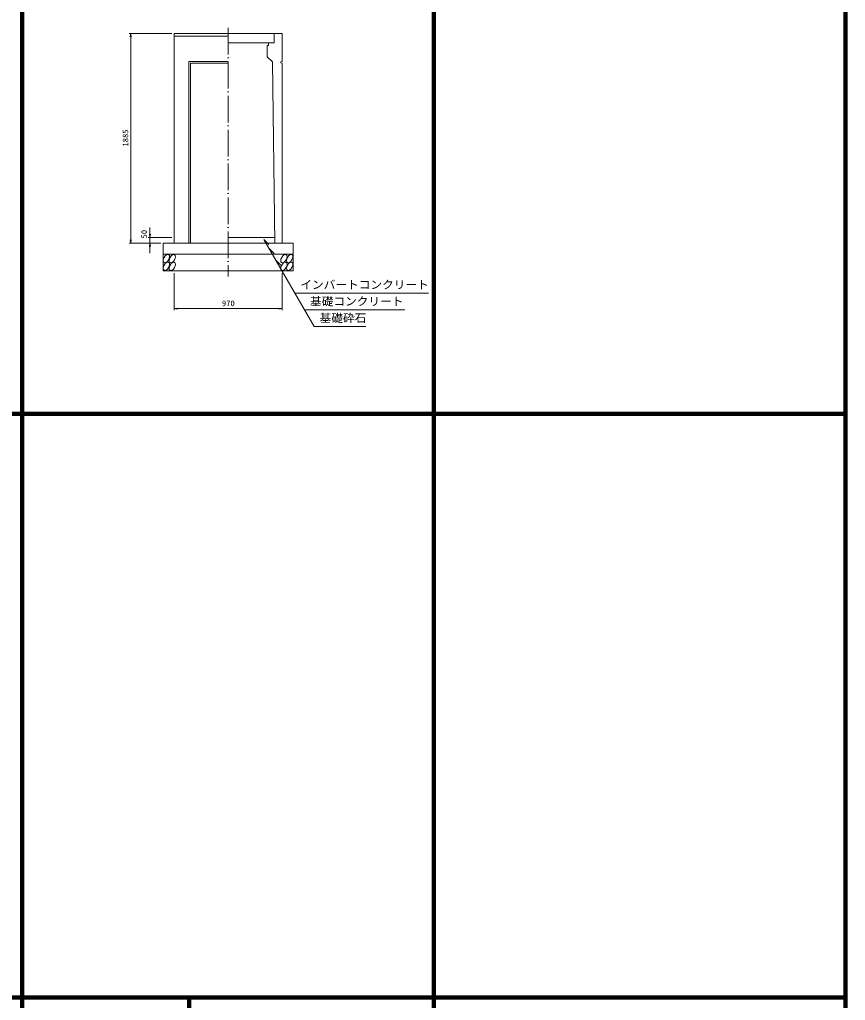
# Model space of a CAD drawing. Units: millimetres, scale not verified. Extents: x -8410 to 41710, y -74801 to 5940.
# Drawn here: x 26886 to 34310, y -58467 to -49645 of the extents above; entities that cross this region are included whole.
import ezdxf
from ezdxf.enums import TextEntityAlignment as Align

# ---------------------------------------------------------------- set-up
doc = ezdxf.new("R2010")
doc.units = ezdxf.units.MM
doc.header["$LTSCALE"] = 20
doc.linetypes.add('LONG_DASHED_DOTTED', pattern=[15.25, 12, -1.5, 0.25, -1.5])
for name, color, linetype, lineweight in [('0-0_グループ[0](0)-D-BMK(0)', 2, 'LONG_DASHED_DOTTED', 13), ('0-1_グループ[0](0)-D-STR(1)', 1, 'Continuous', 13), ('0-2_グループ[0](0)-D-STR-DIM(2)', 7, 'Continuous', 13), ('0-3_グループ[0](0)-D-STR-HTXT(3)', 7, 'Continuous', 13), ('0-5_グループ[0](0)-D-TTL(5)', 2, 'Continuous', 140)]:
    doc.layers.add(name, color=color, linetype=linetype, lineweight=lineweight)
doc.layers.add('0-4_グループ[0](0)-D-STR-TXT(4)', color=7, linetype='Continuous')
doc.styles.add('ＭＳ ゴシック', font='')
doc.styles.get('ＭＳ ゴシック').set_extended_font_data('MS Gothic')

msp = doc.modelspace()

# ---------------------------------------------------------------- linework, layer by layer
at = {"layer": '0-0_グループ[0](0)-D-BMK(0)'}
msp.add_line((28760, -49720), (28760, -51955), dxfattribs=at)
at = {"layer": '0-1_グループ[0](0)-D-STR(1)'}
for p, q in [((29245, -49770), (28275, -49770)), ((28275, -49770), (28275, -51655)), ((28760, -49793.3), (28275, -49793.3)), ((29175, -49770), (29175, -49855)), ((29245, -49770), (29245, -50021.5)), ((29175, -49855), (28760, -49855)), ((29110, -49877), (29110, -49980)), ((28406.5, -50021.5), (28406.5, -51655)), ((28406.5, -50021.5), (28760, -50021.5)), ((29235, -50025), (29245, -50021.5)), ((28421.5, -50036.5), (28421.5, -51655)), ((28421.5, -50036.5), (28760, -50036.5)), ((29245, -50036.5), (29245, -51655)), ((29179.39, -51605), (28760, -51605)), ((29345, -51655), (28175, -51655)), ((28175, -51655), (28175, -51905)), ((29345, -51655), (29345, -51905)), ((29345, -51755), (28175, -51755)), ((29345, -51905), (28175, -51905))]:
    msp.add_line(p, q, dxfattribs=at)
for points in [[(29122, -49855), (29122, -49877), (29110, -49877)], [(29110, -49980), (29160, -50025), (29180, -51655)], [(29245, -50036.5), (29235, -50033), (29235, -50025)]]:
    msp.add_lwpolyline(points, dxfattribs=at)
for centre in [(28205.65, -51795.5), (28258.15, -51795.5), (29261.65, -51795.5), (29314.15, -51795.5), (28205.65, -51864.5), (28258.15, -51864.5), (29261.65, -51864.5), (29314.15, -51864.5)]:
    msp.add_ellipse(centre, major_axis=(-20.62, -35.72), ratio=0.545455, dxfattribs=at)
at = {"layer": '0-2_グループ[0](0)-D-STR-DIM(2)'}
for p, q in [((28255, -49770), (27870, -49770)), ((27885, -51655), (27885, -49770)), ((28057.48, -51745), (28057.48, -51515)), ((28057.48, -51605), (28057.48, -51515)), ((28255, -51605), (28042.48, -51605)), ((28155, -51655), (27870, -51655)), ((28155, -51655), (28042.48, -51655)), ((28057.48, -51745), (28057.48, -51655)), ((28275, -51925), (28275, -52260)), ((29245, -51925), (29245, -52260)), ((28275, -52245), (29245, -52245))]:
    msp.add_line(p, q, dxfattribs=at)
for points in [[(27890, -49800), (27885, -49770), (27880, -49800)], [(28052.48, -51575), (28057.48, -51605), (28062.48, -51575)], [(27880, -51625), (27885, -51655), (27890, -51625)], [(28062.48, -51685), (28057.48, -51655), (28052.48, -51685)], [(28305, -52240), (28275, -52245), (28305, -52250)], [(29215, -52250), (29245, -52245), (29215, -52240)]]:
    msp.add_lwpolyline(points, dxfattribs=at)
at = {"layer": '0-3_グループ[0](0)-D-STR-HTXT(3)'}
for p, q in [((29082.18, -51621.82), (29534.35, -52405)), ((29082.18, -51621.82), (29127.94, -51667.58)), ((29129.39, -51703.59), (29175.15, -51749.35)), ((29190.07, -51808.68), (29235.82, -51854.43)), ((29361.15, -52105), (30561.75, -52105)), ((29447.75, -52255), (30349.21, -52255)), ((29534.35, -52405), (29998.55, -52405))]:
    msp.add_line(p, q, dxfattribs=at)
at = {"layer": '0-5_グループ[0](0)-D-TTL(5)'}
for p, q in [((26910, -53190), (26910, -37440)), ((30610, -53190), (30610, -37440)), ((34310, -53190), (34310, -37440)), ((26910, -58440), (26910, -42690)), ((30610, -58440), (30610, -42690)), ((34310, -58440), (34310, -42690)), ((26910, -74801.43), (26910, -47940)), ((30610, -74801.43), (30610, -47940)), ((34310, -74801.43), (34310, -47940)), ((8410, -53190), (34310, -53190)), ((8410, -53190), (34310, -53190)), ((8410, -53190), (34310, -53190)), ((8410, -58440), (34310, -58440)), ((8410, -58440), (34310, -58440))]:
    msp.add_line(p, q, dxfattribs=at)
msp.add_lwpolyline([(26910, -58640), (28410, -58640), (28410, -58440)], dxfattribs=at)

# ---------------------------------------------------------------- texts
at = {"layer": '0-2_グループ[0](0)-D-STR-DIM(2)', "style": 'ＭＳ ゴシック', "width": 1.1}
for s, p in [('1885', (27878, -50786.7)), ('50', (28045.47, -51613.3))]:
    msp.add_text(s, height=51.32, rotation=90, dxfattribs=at).set_placement(p, align=Align.BOTTOM_LEFT)
msp.add_text('970', height=51.32, dxfattribs=at).set_placement((28704.7, -52238), align=Align.BOTTOM_LEFT)
at = {"layer": '0-4_グループ[0](0)-D-STR-TXT(4)', "style": 'ＭＳ ゴシック', "width": 1.05}
for s, p in [('インバートコンクリート', (29409.85, -52088.68)), ('基礎コンクリート', (29496.45, -52238.68)), ('基礎砕石', (29583.06, -52388.68))]:
    msp.add_text(s, height=73.31, dxfattribs=at).set_placement(p, align=Align.BOTTOM_LEFT)

doc.saveas('drawing.dxf')
